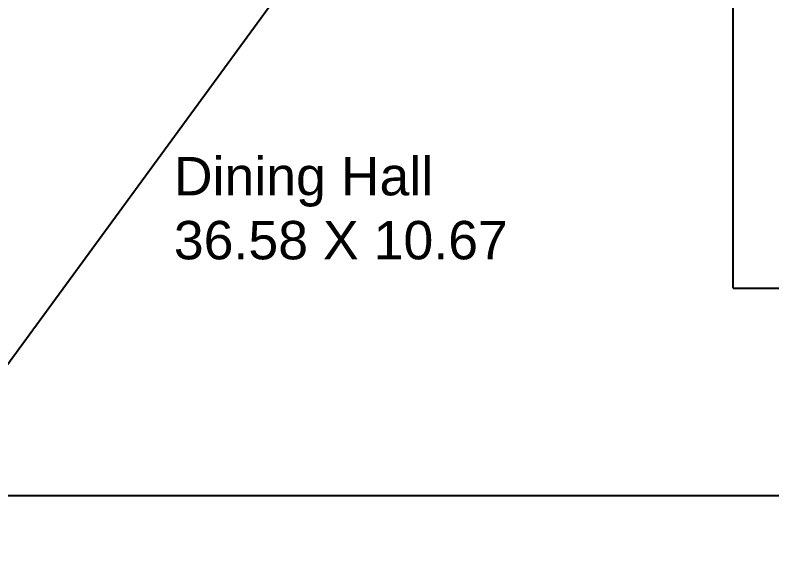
# Model space of a CAD drawing. Header units: inches. Extents: x 101 to 668, y -217 to 99.
# Drawn here: x 386.34 to 397.9, y -47.8 to -39.64 of the extents above; entities that cross this region are included whole.
import ezdxf

# ---------------------------------------------------------------- set-up
doc = ezdxf.new("R2010")
doc.units = ezdxf.units.IN
doc.header["$MEASUREMENT"] = 0
doc.styles.get("Standard").update_dxf_attribs({"font": 'arial.ttf'})

msp = doc.modelspace()

# ---------------------------------------------------------------- linework, layer by layer
for p, q in [((423.36736, 5.74281), (363.66113, -75.78002)), ((397.31012, -43.81264), (397.31012, -38.86264)), ((397.31012, -43.81264), (398.31012, -43.81264))]:
    msp.add_line(p, q)
msp.add_lwpolyline([(376.35939, -9.31179), (423.86391, -9.31179), (423.86391, -46.98508), (376.35939, -46.98508)], close=True)

# ---------------------------------------------------------------- texts
at = {"insert": (388.76436, -41.80722), "char_height": 0.5865869, "width": 8.6047683, "attachment_point": 1}
msp.add_mtext('Dining Hall\\P36.58 X 10.67 ', dxfattribs=at)

doc.saveas('drawing.dxf')
